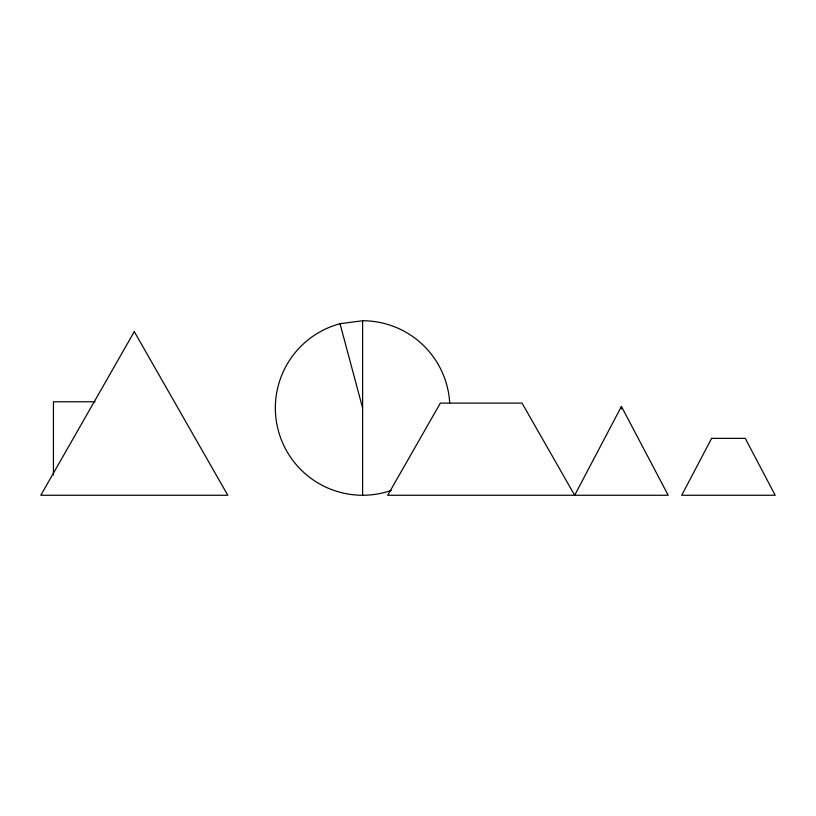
<?xml version="1.0" encoding="UTF-8"?>
<svg xmlns="http://www.w3.org/2000/svg" width="816" height="816" viewBox="0 0 816 816"><rect width="100%" height="100%" fill="white"/><g stroke="black" fill="none" stroke-linecap="round" stroke-linejoin="round"><path stroke-width="1.22" d="M621.425 406.439L574.678 495.261L522.036 403.114L440.354 403.114L387.702 495.261L668.182 495.261L621.425 406.439L621.425 408.979M391.231 490.426A87.261 87.261 0 0 1 279.194 433.622A87.261 87.261 0 0 1 340.027 323.717L362.61 320.739A87.261 87.261 0 0 1 449.718 402.951M95.135 401.768L53.438 401.768L53.438 475.045M340.027 323.717L362.61 408M362.61 320.739L362.61 495.261M711.654 438.345L681.707 495.261L775.2 495.261L745.243 438.345L711.654 438.345M134.293 331.643L40.8 495.261L227.797 495.261L134.293 331.643"/></g></svg>
